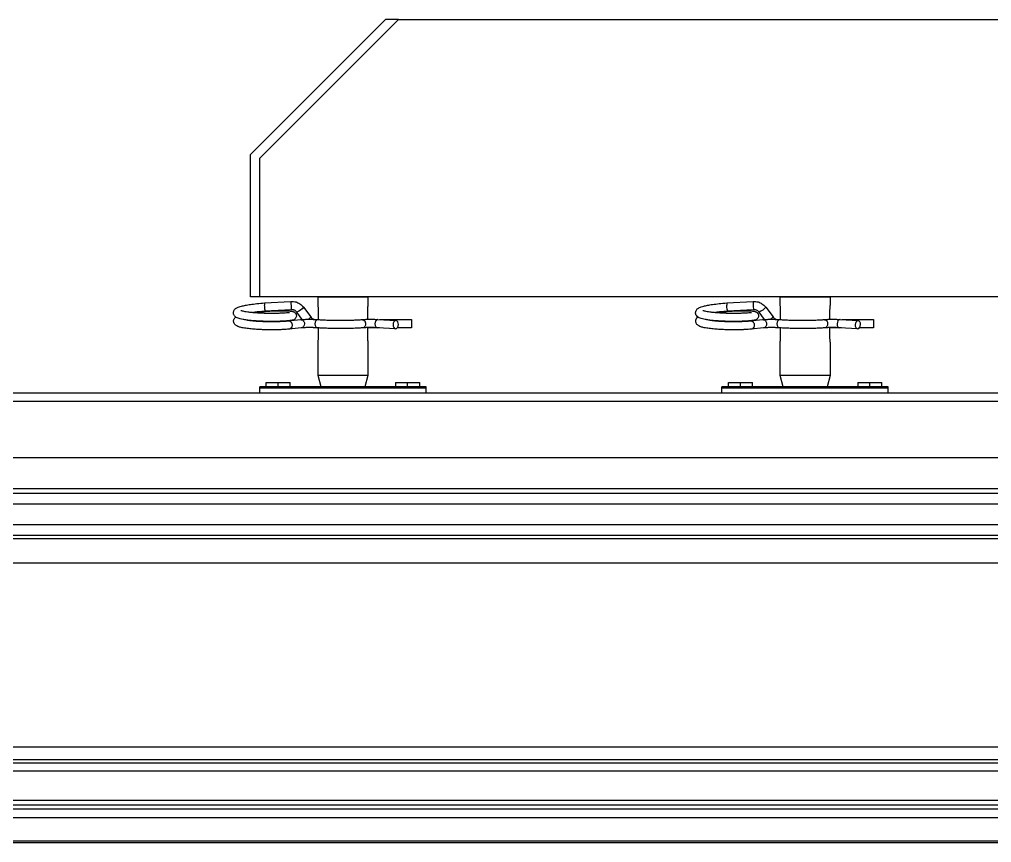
# Model space of a CAD drawing. Header units: centimetres. Extents: x 470464 to 524273, y 49611 to 59074.
# Drawn here: x 508991.9 to 509044.5, y 50568.4 to 50612.9 of the extents above; entities that cross this region are included whole.
import ezdxf

# ---------------------------------------------------------------- set-up
doc = ezdxf.new("R2010")
doc.units = ezdxf.units.CM
doc.header["$MEASUREMENT"] = 0
doc.layers.add('vinç', color=7, linetype='Continuous')

# ---------------------------------------------------------------- blocks, each defined once
blk = doc.blocks.new('dytjtyjtydhrshtjy')
at = {"color": 2, "linetype": 'Continuous', "lineweight": 25}
for p, q in [((427969.818, 68782.763), (427789.423, 68782.763)), ((427789.423, 68782.331), (427969.818, 68782.331)), ((427789.423, 68779.281), (427969.818, 68779.281)), ((427789.423, 68777.612), (427969.818, 68777.612)), ((427798.918, 68777.352), (427969.818, 68777.352)), ((427969.818, 68776.754), (427798.918, 68776.754)), ((427798.918, 68775.659), (427969.818, 68775.659)), ((427969.818, 68775.06), (427798.918, 68775.06)), ((427789.423, 68774.91), (427969.818, 68774.91)), ((427969.818, 68773.569), (427789.423, 68773.569)), ((427789.423, 68763.644), (427969.818, 68763.644)), ((427789.423, 68762.96), (427969.818, 68762.96)), ((427798.918, 68762.771), (427969.818, 68762.771)), ((427969.818, 68762.331), (427798.918, 68762.331)), ((427798.918, 68760.746), (427969.818, 68760.746)), ((427789.423, 68760.29), (427969.818, 68760.29)), ((427969.818, 68760.479), (427798.918, 68760.479)), ((427789.423, 68759.814), (427969.818, 68759.814)), ((427789.423, 68758.565), (427969.818, 68758.565)), ((427789.423, 68758.463), (427969.818, 68758.463))]:
    blk.add_line(p, q, dxfattribs=at)
blk = doc.blocks.new('dfgxzdyrsgdzb')
at = {"color": 2, "linetype": 'Continuous', "lineweight": 25}
for p, q in [((428297.189, 68884.403), (428297.189, 68883.95)), ((428299.889, 68884.403), (428297.189, 68884.403)), ((428299.889, 68883.95), (428299.889, 68884.403)), ((428300.668, 68883.842), (428300.276, 68883.318)), ((428301.358, 68884.159), (428301.31, 68884.163)), ((428302.782, 68884.075), (428301.358, 68884.161)), ((428297.212, 68883.703), (428297.212, 68883.192)), ((428299.865, 68883.178), (428299.865, 68883.703)), ((428300.737, 68883.183), (428301.029, 68883.573)), ((428301.331, 68883.712), (428302.757, 68883.625)), ((428296.556, 68883.178), (428294.839, 68883.178)), ((428294.839, 68883.178), (428294.839, 68882.953)), ((428294.839, 68882.953), (428294.839, 68882.728)), ((428294.839, 68882.728), (428295.602, 68882.728)), ((428296.65, 68883.183), (428295.674, 68883.128)), ((428295.7, 68882.678), (428296.675, 68882.734)), ((428296.569, 68882.728), (428297.212, 68882.728)), ((428297.212, 68882.742), (428297.212, 68882.203)), ((428299.872, 68883.178), (428299.865, 68883.178)), ((428299.865, 68882.203), (428299.865, 68882.726)), ((428299.89, 68882.728), (428299.995, 68882.728)), ((428299.995, 68882.728), (428300.098, 68882.739)), ((428300.795, 68882.728), (428301.457, 68882.659)), ((428301.504, 68883.106), (428300.842, 68883.175)), ((428297.189, 68881.954), (428297.189, 68880.15)), ((428299.889, 68880.15), (428299.889, 68881.956)), ((428297.189, 68880.15), (428297.353, 68879.536)), ((428297.189, 68880.15), (428299.889, 68880.15)), ((428299.724, 68879.536), (428299.889, 68880.15)), ((428294.388, 68879.536), (428294.388, 68879.783)), ((428295.039, 68879.783), (428294.388, 68879.783)), ((428295.039, 68879.536), (428295.039, 68879.783)), ((428295.689, 68879.783), (428295.039, 68879.783)), ((428295.689, 68879.783), (428295.689, 68879.536)), ((428301.388, 68879.536), (428301.388, 68879.783)), ((428302.039, 68879.783), (428301.388, 68879.783)), ((428302.039, 68879.536), (428302.039, 68879.783)), ((428302.689, 68879.783), (428302.039, 68879.783)), ((428302.689, 68879.536), (428302.689, 68879.783)), ((428296.139, 68879.536), (428294.039, 68879.536)), ((428294.039, 68879.534), (428294.039, 68879.536)), ((428294.039, 68879.534), (428303.039, 68879.534)), ((428294.039, 68879.484), (428294.039, 68879.534)), ((428303.039, 68879.484), (428294.039, 68879.484)), ((428294.039, 68879.203), (428294.039, 68879.484)), ((428300.939, 68879.536), (428296.139, 68879.536)), ((428296.139, 68879.536), (428300.939, 68879.536)), ((428296.139, 68879.536), (428296.139, 68879.536)), ((428303.039, 68879.536), (428300.939, 68879.536)), ((428300.939, 68879.536), (428300.939, 68879.536)), ((428303.039, 68879.534), (428303.039, 68879.536)), ((428303.039, 68879.484), (428303.039, 68879.534)), ((428303.039, 68879.203), (428303.039, 68879.484))]:
    blk.add_line(p, q, dxfattribs=at)
at = {"color": 2, "linetype": 'Continuous', "lineweight": 25, "flags": 128}
for points in [[(428301.358, 68884.161), (428301.358, 68884.161), (428301.358, 68884.144), (428301.355, 68884.095), (428301.351, 68884.023), (428301.346, 68883.937), (428301.341, 68883.851), (428301.336, 68883.778), (428301.333, 68883.729), (428301.331, 68883.712), (428301.331, 68883.712)], [(428295.831, 68882.903), (428295.823, 68882.817), (428295.794, 68882.744), (428295.749, 68882.695), (428295.694, 68882.678), (428295.638, 68882.695), (428295.59, 68882.744), (428295.556, 68882.817), (428295.542, 68882.903), (428295.55, 68882.989), (428295.579, 68883.062), (428295.625, 68883.111), (428295.679, 68883.128), (428295.735, 68883.111), (428295.784, 68883.062), (428295.818, 68882.989), (428295.831, 68882.903)], [(428296.65, 68883.183), (428296.662, 68883.183), (428296.717, 68883.162), (428296.764, 68883.11), (428296.796, 68883.035), (428296.807, 68882.948), (428296.797, 68882.863), (428296.765, 68882.793), (428296.719, 68882.747), (428296.675, 68882.734)], [(428299.876, 68883.178), (428299.893, 68883.179), (428299.957, 68883.158), (428300.012, 68883.106), (428300.049, 68883.032), (428300.062, 68882.945), (428300.049, 68882.86), (428300.013, 68882.789), (428299.959, 68882.743), (428299.91, 68882.73)]]:
    blk.add_lwpolyline(points, dxfattribs=at)
at = {"color": 2, "linetype": 'Continuous', "lineweight": 25}
for centre, radius, start, end in [((428301.391, 68884.433), 0.933, 219.2336, 247.1333), ((428300.737, 68883.681), 0.587, 218.1851, 236.3836), ((428297.529, 68882.968), 0.21, 90.9854, 186.1086), ((428297.519, 68882.928), 0.2, 174.9095, 260.5953), ((428300.831, 68882.931), 0.207, 174.3883, 260.1115), ((428300.837, 68882.963), 0.212, 88.7333, 183.0669), ((428301.511, 68882.887), 0.224, 104.7443, 182.4369), ((428301.492, 68882.861), 0.205, 175.9362, 260.377)]:
    blk.add_arc(centre, radius, start, end, dxfattribs=at)
for points, knots in [([(428297.189, 68883.95), (428297.189, 68883.95), (428297.189, 68883.95), (428297.195, 68883.919), (428297.203, 68883.864), (428297.21, 68883.789), (428297.211, 68883.732), (428297.212, 68883.703)], [0, 0, 0, 0, 0.14154, 0.352531, 0.565888, 0.781908, 1, 1, 1, 1]), ([(428299.865, 68883.703), (428299.866, 68883.731), (428299.867, 68883.787), (428299.874, 68883.861), (428299.882, 68883.917), (428299.888, 68883.95), (428299.888, 68883.95), (428299.888, 68883.95)], [0, 0, 0, 0, 0.212323, 0.424557, 0.639092, 0.855189, 1, 1, 1, 1]), ([(428301.31, 68884.163), (428301.254, 68884.16), (428301.176, 68884.155), (428301.064, 68884.126), (428300.972, 68884.091), (428300.868, 68884.034), (428300.77, 68883.957), (428300.702, 68883.891), (428300.674, 68883.848), (428300.67, 68883.841)], [0, 0, 0, 0, 0.225107, 0.315069, 0.464945, 0.621669, 0.791057, 0.969677, 1, 1, 1, 1]), ([(428301.445, 68883.118), (428301.478, 68883.114), (428301.564, 68883.104), (428301.75, 68883.092), (428302.004, 68883.081), (428302.301, 68883.076), (428302.621, 68883.078), (428302.937, 68883.086), (428303.237, 68883.102), (428303.51, 68883.123), (428303.746, 68883.149), (428303.941, 68883.18), (428304.097, 68883.213), (428304.217, 68883.251), (428304.312, 68883.293), (428304.394, 68883.358), (428304.445, 68883.438), (428304.467, 68883.516), (428304.463, 68883.593), (428304.439, 68883.665), (428304.396, 68883.729), (428304.351, 68883.769), (428304.303, 68883.801), (428304.246, 68883.831), (428304.154, 68883.867), (428304.015, 68883.908), (428303.814, 68883.953), (428303.539, 68883.998), (428303.187, 68884.042), (428302.921, 68884.064), (428302.781, 68884.075)], [0, 0, 0, 0, 0.027564, 0.071407, 0.118735, 0.168997, 0.21831, 0.266058, 0.312274, 0.356986, 0.400221, 0.441162, 0.47887, 0.513444, 0.545598, 0.57894, 0.596424, 0.614226, 0.630548, 0.64354, 0.662387, 0.68407, 0.698506, 0.720212, 0.749274, 0.785557, 0.828918, 0.87921, 0.936285, 1, 1, 1, 1]), ([(428302.781, 68884.073), (428302.781, 68884.074), (428302.781, 68884.075), (428302.78, 68884.064), (428302.779, 68884.04), (428302.777, 68884.003), (428302.776, 68883.971), (428302.775, 68883.955)], [0, 0, 0, 0, 0.074022, 0.305517, 0.537011, 0.768506, 1, 1, 1, 1]), ([(428300.274, 68883.319), (428300.272, 68883.315), (428300.254, 68883.284), (428300.208, 68883.247), (428300.145, 68883.21), (428300.102, 68883.191), (428300.078, 68883.189), (428300.074, 68883.188)], [0, 0, 0, 0, 0.065003, 0.435395, 0.700999, 0.95839, 1, 1, 1, 1]), ([(428300.274, 68883.319), (428300.272, 68883.315), (428300.254, 68883.284), (428300.208, 68883.247), (428300.145, 68883.21), (428300.102, 68883.191), (428300.078, 68883.189), (428300.074, 68883.188)], [0, 0, 0, 0, 0.065003, 0.435395, 0.700999, 0.95839, 1, 1, 1, 1]), ([(428301.03, 68883.572), (428301.033, 68883.576), (428301.051, 68883.607), (428301.097, 68883.644), (428301.159, 68883.681), (428301.228, 68883.707), (428301.28, 68883.711), (428301.31, 68883.713)], [0, 0, 0, 0, 0.0486, 0.328226, 0.528743, 0.723059, 1, 1, 1, 1]), ([(428302.753, 68883.621), (428302.69, 68883.626), (428302.526, 68883.638), (428302.271, 68883.649), (428302.006, 68883.656), (428301.78, 68883.656), (428301.595, 68883.652), (428301.449, 68883.644), (428301.342, 68883.634), (428301.27, 68883.621), (428301.22, 68883.607), (428301.188, 68883.593), (428301.154, 68883.572), (428301.12, 68883.543), (428301.093, 68883.507), (428301.07, 68883.459), (428301.056, 68883.397), (428301.065, 68883.315), (428301.102, 68883.246), (428301.151, 68883.198), (428301.222, 68883.158), (428301.291, 68883.141), (428301.365, 68883.126), (428301.429, 68883.12), (428301.445, 68883.118)], [0, 0, 0, 0, 0.054241, 0.14345, 0.227636, 0.30691, 0.381358, 0.451042, 0.51583, 0.570415, 0.612243, 0.641315, 0.658677, 0.673977, 0.690761, 0.704355, 0.724339, 0.750237, 0.779334, 0.809721, 0.840034, 0.904208, 0.975317, 1, 1, 1, 1]), ([(428304.063, 68883.673), (428304.064, 68883.674), (428304.07, 68883.681), (428304.03, 68883.661), (428303.96, 68883.644), (428303.844, 68883.619), (428303.691, 68883.596), (428303.509, 68883.575), (428303.312, 68883.558), (428303.109, 68883.545), (428302.904, 68883.536), (428302.696, 68883.53), (428302.482, 68883.526), (428302.262, 68883.527), (428302.042, 68883.53), (428301.834, 68883.538), (428301.654, 68883.549), (428301.525, 68883.559), (428301.451, 68883.566), (428301.442, 68883.561), (428301.438, 68883.558)], [0, 0, 0, 0, 0.010226, 0.057107, 0.108378, 0.16425, 0.224551, 0.285004, 0.3434, 0.399666, 0.453735, 0.506829, 0.563205, 0.623177, 0.686702, 0.753729, 0.822766, 0.888664, 0.950738, 1, 1, 1, 1]), ([(428301.455, 68882.661), (428301.507, 68882.656), (428301.606, 68882.646), (428301.795, 68882.635), (428301.991, 68882.628), (428302.245, 68882.623), (428302.545, 68882.623), (428302.868, 68882.63), (428303.158, 68882.644), (428303.445, 68882.664), (428303.684, 68882.689), (428303.868, 68882.716), (428304.027, 68882.745), (428304.167, 68882.782), (428304.268, 68882.823), (428304.34, 68882.869), (428304.39, 68882.916), (428304.429, 68882.974), (428304.453, 68883.045), (428304.456, 68883.118), (428304.439, 68883.185), (428304.41, 68883.242), (428304.375, 68883.286), (428304.345, 68883.309), (428304.334, 68883.318)], [0, 0, 0, 0, 0.061128, 0.118206, 0.171247, 0.220266, 0.306103, 0.376024, 0.435378, 0.502458, 0.579054, 0.621107, 0.664892, 0.738004, 0.788364, 0.819909, 0.846147, 0.871518, 0.890755, 0.915267, 0.937724, 0.954245, 0.982566, 1, 1, 1, 1]), ([(428302.76, 68883.715), (428302.759, 68883.701), (428302.757, 68883.672), (428302.755, 68883.644), (428302.754, 68883.627), (428302.754, 68883.627), (428302.753, 68883.627)], [0, 0, 0, 0, 0.275194, 0.550388, 0.825582, 1, 1, 1, 1]), ([(428302.753, 68883.626), (428302.871, 68883.617), (428303.09, 68883.6), (428303.288, 68883.576), (428303.38, 68883.565)], [0, 0, 0, 0, 0.539074, 1, 1, 1, 1]), ([(428303.364, 68883.564), (428303.309, 68883.57), (428303.157, 68883.589), (428302.947, 68883.609), (428302.797, 68883.619), (428302.753, 68883.621)], [0, 0, 0, 0, 0.283421, 0.789535, 1, 1, 1, 1]), ([(428297.032, 68883.194), (428296.985, 68883.193), (428296.92, 68883.193), (428296.829, 68883.191), (428296.757, 68883.189), (428296.693, 68883.186), (428296.661, 68883.184), (428296.651, 68883.183)], [0, 0, 0, 0, 0.337829, 0.471765, 0.688935, 0.904422, 1, 1, 1, 1]), ([(428296.677, 68882.734), (428296.693, 68882.735), (428296.731, 68882.737), (428296.797, 68882.74), (428296.871, 68882.742), (428296.948, 68882.743), (428297.004, 68882.743), (428297.033, 68882.744)], [0, 0, 0, 0, 0.168537, 0.390024, 0.570647, 0.779346, 1, 1, 1, 1]), ([(428297.522, 68883.179), (428297.514, 68883.179), (428297.482, 68883.183), (428297.416, 68883.186), (428297.33, 68883.19), (428297.249, 68883.192), (428297.153, 68883.194), (428297.079, 68883.194), (428297.032, 68883.194)], [0, 0, 0, 0, 0.070894, 0.283169, 0.466877, 0.612617, 0.74996, 1, 1, 1, 1]), ([(428297.033, 68882.744), (428297.077, 68882.744), (428297.139, 68882.744), (428297.225, 68882.742), (428297.292, 68882.741), (428297.363, 68882.738), (428297.424, 68882.735), (428297.464, 68882.732), (428297.48, 68882.731), (428297.483, 68882.73)], [0, 0, 0, 0, 0.246083, 0.343885, 0.501579, 0.656772, 0.81354, 0.964539, 1, 1, 1, 1]), ([(428297.486, 68882.731), (428297.509, 68882.729), (428297.565, 68882.724), (428297.675, 68882.717), (428297.81, 68882.709), (428297.959, 68882.704), (428298.119, 68882.699), (428298.273, 68882.695), (428298.417, 68882.693), (428298.573, 68882.692), (428298.685, 68882.692), (428298.755, 68882.692)], [0, 0, 0, 0, 0.0784524, 0.1951193, 0.3168351, 0.4386031, 0.5571827, 0.6808718, 0.7721395, 0.8592045, 1, 1, 1, 1]), ([(428298.753, 68883.142), (428298.68, 68883.142), (428298.577, 68883.142), (428298.428, 68883.143), (428298.304, 68883.145), (428298.163, 68883.148), (428298.024, 68883.152), (428297.889, 68883.157), (428297.764, 68883.162), (428297.653, 68883.169), (428297.573, 68883.174), (428297.535, 68883.178), (428297.525, 68883.179)], [0, 0, 0, 0, 0.151332, 0.212698, 0.313467, 0.416205, 0.524263, 0.634285, 0.744685, 0.854029, 0.961031, 1, 1, 1, 1]), ([(428299.876, 68883.178), (428299.843, 68883.176), (428299.77, 68883.171), (428299.64, 68883.164), (428299.495, 68883.157), (428299.341, 68883.152), (428299.195, 68883.148), (428299.058, 68883.145), (428298.916, 68883.143), (428298.813, 68883.143), (428298.753, 68883.142)], [0, 0, 0, 0, 0.117395, 0.25569, 0.393883, 0.527332, 0.660091, 0.757576, 0.859548, 1, 1, 1, 1]), ([(428298.755, 68882.692), (428298.829, 68882.693), (428298.934, 68882.693), (428299.087, 68882.696), (428299.213, 68882.698), (428299.358, 68882.702), (428299.501, 68882.707), (428299.64, 68882.713), (428299.77, 68882.72), (428299.86, 68882.726), (428299.903, 68882.729), (428299.91, 68882.73)], [0, 0, 0, 0, 0.1719895, 0.241657, 0.3561533, 0.4730076, 0.5961527, 0.721913, 0.8486786, 0.9750815, 1, 1, 1, 1]), ([(428300.323, 68883.193), (428300.276, 68883.192), (428300.211, 68883.192), (428300.12, 68883.19), (428300.048, 68883.188), (428299.971, 68883.184), (428299.914, 68883.181), (428299.886, 68883.179), (428299.878, 68883.178)], [0, 0, 0, 0, 0.2792992, 0.390031, 0.5695758, 0.7477291, 0.9305916, 1, 1, 1, 1]), ([(428299.913, 68882.73), (428299.921, 68882.73), (428299.95, 68882.733), (428300.012, 68882.736), (428300.088, 68882.739), (428300.162, 68882.741), (428300.24, 68882.742), (428300.295, 68882.743), (428300.324, 68882.743)], [0, 0, 0, 0, 0.087961, 0.310855, 0.494431, 0.644138, 0.817114, 1, 1, 1, 1]), ([(428300.84, 68883.175), (428300.824, 68883.177), (428300.784, 68883.181), (428300.707, 68883.185), (428300.621, 68883.189), (428300.541, 68883.191), (428300.444, 68883.193), (428300.37, 68883.193), (428300.323, 68883.193)], [0, 0, 0, 0, 0.1394829, 0.3360875, 0.5062336, 0.6412146, 0.7684189, 1, 1, 1, 1]), ([(428300.324, 68882.743), (428300.368, 68882.743), (428300.43, 68882.743), (428300.516, 68882.741), (428300.583, 68882.74), (428300.654, 68882.737), (428300.715, 68882.734), (428300.764, 68882.731), (428300.785, 68882.729), (428300.794, 68882.728)], [0, 0, 0, 0, 0.228398, 0.319172, 0.465534, 0.609574, 0.755077, 0.895224, 1, 1, 1, 1]), ([(428301.507, 68883.104), (428301.496, 68883.106), (428301.464, 68883.112), (428301.41, 68883.094), (428301.353, 68883.053), (428301.316, 68883), (428301.292, 68882.94), (428301.289, 68882.901), (428301.287, 68882.878)], [0, 0, 0, 0, 0.098319, 0.296576, 0.494769, 0.693018, 0.818763, 1, 1, 1, 1]), ([(428301.287, 68882.875), (428301.289, 68882.85), (428301.293, 68882.806), (428301.321, 68882.745), (428301.363, 68882.697), (428301.413, 68882.666), (428301.446, 68882.664), (428301.457, 68882.664)], [0, 0, 0, 0, 0.234292, 0.407713, 0.641631, 0.875569, 1, 1, 1, 1]), ([(428303.698, 68883.146), (428303.679, 68883.143), (428303.619, 68883.134), (428303.497, 68883.121), (428303.324, 68883.105), (428303.113, 68883.091), (428302.869, 68883.08), (428302.594, 68883.073), (428302.299, 68883.072), (428302.001, 68883.077), (428301.717, 68883.089), (428301.578, 68883.101), (428301.506, 68883.108)], [0, 0, 0, 0, 0.030936, 0.098818, 0.176581, 0.264259, 0.361888, 0.469493, 0.587093, 0.714705, 0.852338, 1, 1, 1, 1]), ([(428297.212, 68882.203), (428297.212, 68882.175), (428297.21, 68882.12), (428297.204, 68882.051), (428297.196, 68881.997), (428297.19, 68881.96), (428297.189, 68881.956), (428297.189, 68881.954)], [0, 0, 0, 0, 0.212243, 0.424398, 0.592686, 0.806022, 1, 1, 1, 1]), ([(428299.888, 68881.956), (428299.888, 68881.955), (428299.889, 68881.952), (428299.885, 68881.971), (428299.88, 68882.007), (428299.872, 68882.061), (428299.866, 68882.133), (428299.866, 68882.182), (428299.865, 68882.203)], [0, 0, 0, 0, 0.068724, 0.279483, 0.407907, 0.623287, 0.838719, 1, 1, 1, 1])]:
    blk.add_open_spline(points, degree=3, knots=knots, dxfattribs=at)
for points in [[(428302.76, 68883.715), (428302.762, 68883.747), (428302.765, 68883.786), (428302.767, 68883.826)], [(428302.767, 68883.826), (428302.77, 68883.87), (428302.772, 68883.915), (428302.775, 68883.955)], [(428301.287, 68882.875), (428301.287, 68882.876), (428301.287, 68882.877), (428301.287, 68882.878)]]:
    blk.add_open_spline(points, degree=3, dxfattribs=at)
at = {"layer": 'vinç', "color": 2}
blk.add_line((428294.039, 68879.203), (428303.039, 68879.203), dxfattribs=at)
blk = doc.blocks.new('djdtyryhryryhftr')
at = {"layer": 'vinç', "color": 2}
for p, q in [((428246.918, 69110.67), (428254.211, 69117.963)), ((428247.418, 69110.463), (428254.918, 69117.963)), ((428254.918, 69117.963), (428254.211, 69117.963)), ((428322.418, 69117.963), (428254.918, 69117.963)), ((428322.418, 69117.963), (428329.918, 69110.463)), ((428322.418, 69117.963), (428323.125, 69117.963)), ((428323.125, 69117.963), (428330.418, 69110.67)), ((428246.918, 69110.67), (428246.918, 69102.963)), ((428247.418, 69110.463), (428247.418, 69102.963)), ((428329.918, 69102.963), (428329.918, 69110.463)), ((428330.418, 69102.963), (428330.418, 69110.67)), ((428246.918, 69102.963), (428247.418, 69102.963)), ((428247.418, 69102.963), (428329.918, 69102.963)), ((428329.918, 69102.963), (428330.418, 69102.963))]:
    blk.add_line(p, q, dxfattribs=at)
blk = doc.blocks.new('EAWREWFWEFWEGWR')
at = {"layer": 'vinç', "color": 0, "xscale": -1}
for name, p in [('djdtyryhryryhftr', (857350.836, -285)), ('dfgxzdyrsgdzb', (857323.957, -66.44)), ('dfgxzdyrsgdzb', (857348.957, -66.44))]:
    blk.add_blockref(name, p, dxfattribs=at)
at = {"layer": 'vinç', "color": 0}
blk.add_blockref('dytjtyjtydhrshtjy', (1111, 30), dxfattribs=at)

msp = doc.modelspace()

# ---------------------------------------------------------------- block references
at = {"layer": 'vinç', "color": 0}
msp.add_blockref('EAWREWFWEFWEGWR', (79983.993, -18220.054), dxfattribs=at)

doc.saveas('drawing.dxf')
